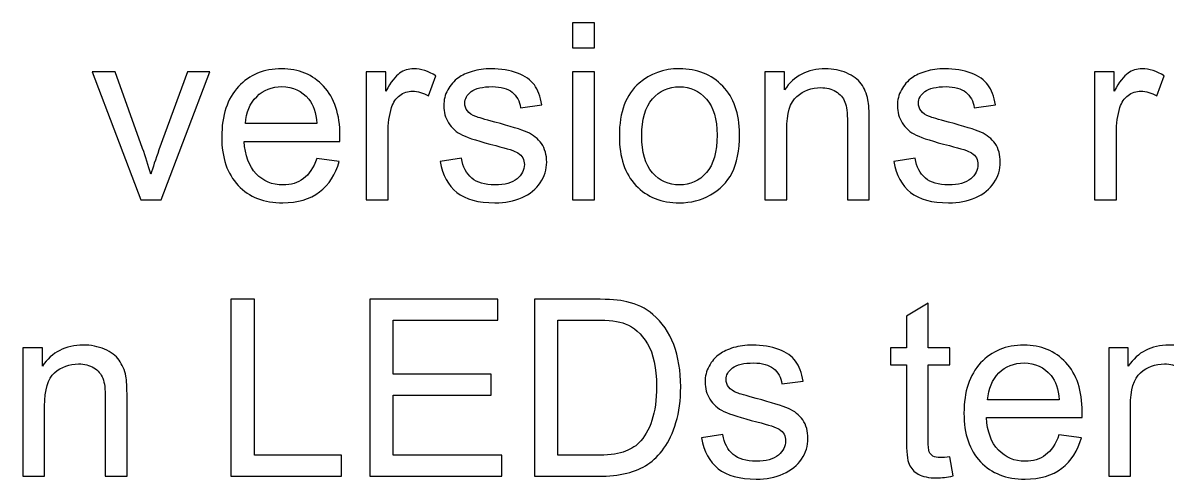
# Model space of a CAD drawing. Header units: centimetres. Extents: x -24.8 to 34.2, y -10 to 25.5.
# Drawn here: x -2.676 to 1.242, y 13.494 to 15.056 of the extents above; entities that cross this region are included whole.
import ezdxf

# ---------------------------------------------------------------- set-up
doc = ezdxf.new("R2010")
doc.units = ezdxf.units.CM
doc.header["$MEASUREMENT"] = 0
doc.layers.add('Layer 1', color=7, linetype='Continuous')

msp = doc.modelspace()

# ---------------------------------------------------------------- linework, layer by layer
at = {"layer": 'Layer 1', "color": 250}
for points, knots in [([(-0.79398, 14.9702), (-0.79398, 14.9702), (-0.79398, 15.05586), (-0.79398, 15.05586), (-0.79398, 15.05586), (-0.79398, 15.05586), (-0.71947, 15.05586), (-0.71947, 15.05586), (-0.71947, 15.05586), (-0.71947, 15.05586), (-0.71947, 14.9702), (-0.71947, 14.9702), (-0.71947, 14.9702), (-0.71947, 14.9702), (-0.79398, 14.9702), (-0.79398, 14.9702)], [0, 0, 0, 0, 0.25, 0.25, 0.25, 0.25, 0.5, 0.5, 0.5, 0.5, 0.75, 0.75, 0.75, 0.75, 1, 1, 1, 1]), ([(-2.27182, 14.44979), (-2.27182, 14.44979), (-2.4389, 14.88878), (-2.4389, 14.88878), (-2.4389, 14.88878), (-2.4389, 14.88878), (-2.3603, 14.88878), (-2.3603, 14.88878), (-2.3603, 14.88878), (-2.3603, 14.88878), (-2.26604, 14.6259), (-2.26604, 14.6259), (-2.26604, 14.6259), (-2.25588, 14.59753), (-2.24656, 14.56804), (-2.23795, 14.53742), (-2.23795, 14.53742), (-2.23132, 14.56056), (-2.22215, 14.58836), (-2.2103, 14.62096), (-2.2103, 14.62096), (-2.2103, 14.62096), (-2.11265, 14.88878), (-2.11265, 14.88878), (-2.11265, 14.88878), (-2.11265, 14.88878), (-2.03617, 14.88878), (-2.03617, 14.88878), (-2.03617, 14.88878), (-2.03617, 14.88878), (-2.2024, 14.44979), (-2.2024, 14.44979), (-2.2024, 14.44979), (-2.2024, 14.44979), (-2.27182, 14.44979), (-2.27182, 14.44979)], [0, 0, 0, 0, 0.1111111, 0.1111111, 0.1111111, 0.1111111, 0.2222222, 0.2222222, 0.2222222, 0.2222222, 0.3333333, 0.3333333, 0.3333333, 0.3333333, 0.4444444, 0.4444444, 0.4444444, 0.4444444, 0.5555556, 0.5555556, 0.5555556, 0.5555556, 0.6666667, 0.6666667, 0.6666667, 0.6666667, 0.7777778, 0.7777778, 0.7777778, 0.7777778, 0.8888889, 0.8888889, 0.8888889, 0.8888889, 1, 1, 1, 1]), ([(-1.66999, 14.59118), (-1.66999, 14.59118), (-1.59308, 14.58173), (-1.59308, 14.58173), (-1.59308, 14.58173), (-1.60522, 14.53671), (-1.62765, 14.50186), (-1.66039, 14.47702), (-1.66039, 14.47702), (-1.69327, 14.45233), (-1.73518, 14.43991), (-1.78612, 14.43991), (-1.78612, 14.43991), (-1.85033, 14.43991), (-1.90127, 14.45967), (-1.9388, 14.49918), (-1.9388, 14.49918), (-1.97648, 14.53869), (-1.99525, 14.59415), (-1.99525, 14.66555), (-1.99525, 14.66555), (-1.99525, 14.73949), (-1.9762, 14.79678), (-1.93824, 14.83756), (-1.93824, 14.83756), (-1.90014, 14.87834), (-1.85089, 14.8988), (-1.79021, 14.8988), (-1.79021, 14.8988), (-1.73151, 14.8988), (-1.68353, 14.87876), (-1.64642, 14.83883), (-1.64642, 14.83883), (-1.60917, 14.7989), (-1.59054, 14.74259), (-1.59054, 14.6702), (-1.59054, 14.6702), (-1.59054, 14.66569), (-1.59068, 14.65906), (-1.59097, 14.65031), (-1.59097, 14.65031), (-1.59097, 14.65031), (-1.91834, 14.65031), (-1.91834, 14.65031), (-1.91834, 14.65031), (-1.91566, 14.60205), (-1.90197, 14.56508), (-1.87742, 14.53954), (-1.87742, 14.53954), (-1.85287, 14.51385), (-1.82239, 14.50101), (-1.7857, 14.50101), (-1.7857, 14.50101), (-1.75846, 14.50101), (-1.73518, 14.50821), (-1.71585, 14.5226), (-1.71585, 14.5226), (-1.69652, 14.53685), (-1.68128, 14.55971), (-1.66999, 14.59118)], [0, 0, 0, 0, 0.0666667, 0.0666667, 0.0666667, 0.0666667, 0.1333333, 0.1333333, 0.1333333, 0.1333333, 0.2, 0.2, 0.2, 0.2, 0.2666667, 0.2666667, 0.2666667, 0.2666667, 0.3333333, 0.3333333, 0.3333333, 0.3333333, 0.4, 0.4, 0.4, 0.4, 0.4666667, 0.4666667, 0.4666667, 0.4666667, 0.5333333, 0.5333333, 0.5333333, 0.5333333, 0.6, 0.6, 0.6, 0.6, 0.6666667, 0.6666667, 0.6666667, 0.6666667, 0.7333333, 0.7333333, 0.7333333, 0.7333333, 0.8, 0.8, 0.8, 0.8, 0.8666667, 0.8666667, 0.8666667, 0.8666667, 0.9333333, 0.9333333, 0.9333333, 0.9333333, 1, 1, 1, 1]), ([(-1.50038, 14.44979), (-1.50038, 14.44979), (-1.50038, 14.88878), (-1.50038, 14.88878), (-1.50038, 14.88878), (-1.50038, 14.88878), (-1.43349, 14.88878), (-1.43349, 14.88878), (-1.43349, 14.88878), (-1.43349, 14.88878), (-1.43349, 14.82232), (-1.43349, 14.82232), (-1.43349, 14.82232), (-1.41642, 14.85336), (-1.40061, 14.87397), (-1.38608, 14.88384), (-1.38608, 14.88384), (-1.37168, 14.89372), (-1.35574, 14.8988), (-1.33838, 14.8988), (-1.33838, 14.8988), (-1.31327, 14.8988), (-1.28787, 14.89076), (-1.2619, 14.87481), (-1.2619, 14.87481), (-1.2619, 14.87481), (-1.28758, 14.80567), (-1.28758, 14.80567), (-1.28758, 14.80567), (-1.30565, 14.81653), (-1.32385, 14.8219), (-1.34205, 14.8219), (-1.34205, 14.8219), (-1.35842, 14.8219), (-1.37295, 14.81696), (-1.38594, 14.80722), (-1.38594, 14.80722), (-1.39892, 14.79734), (-1.40809, 14.7838), (-1.41359, 14.76644), (-1.41359, 14.76644), (-1.42192, 14.74005), (-1.42601, 14.71113), (-1.42601, 14.67966), (-1.42601, 14.67966), (-1.42601, 14.67966), (-1.42601, 14.44979), (-1.42601, 14.44979), (-1.42601, 14.44979), (-1.42601, 14.44979), (-1.50038, 14.44979), (-1.50038, 14.44979)], [0, 0, 0, 0, 0.0769231, 0.0769231, 0.0769231, 0.0769231, 0.1538462, 0.1538462, 0.1538462, 0.1538462, 0.2307692, 0.2307692, 0.2307692, 0.2307692, 0.3076923, 0.3076923, 0.3076923, 0.3076923, 0.3846154, 0.3846154, 0.3846154, 0.3846154, 0.4615385, 0.4615385, 0.4615385, 0.4615385, 0.5384615, 0.5384615, 0.5384615, 0.5384615, 0.6153846, 0.6153846, 0.6153846, 0.6153846, 0.6923077, 0.6923077, 0.6923077, 0.6923077, 0.7692308, 0.7692308, 0.7692308, 0.7692308, 0.8461538, 0.8461538, 0.8461538, 0.8461538, 0.9230769, 0.9230769, 0.9230769, 0.9230769, 1, 1, 1, 1]), ([(-1.24736, 14.58088), (-1.24736, 14.58088), (-1.17385, 14.59245), (-1.17385, 14.59245), (-1.17385, 14.59245), (-1.16975, 14.56296), (-1.15818, 14.54038), (-1.13927, 14.52458), (-1.13927, 14.52458), (-1.12051, 14.50892), (-1.09412, 14.50101), (-1.06011, 14.50101), (-1.06011, 14.50101), (-1.02596, 14.50101), (-1.00056, 14.50807), (-0.98405, 14.5219), (-0.98405, 14.5219), (-0.96754, 14.53587), (-0.95922, 14.55224), (-0.95922, 14.57086), (-0.95922, 14.57086), (-0.95922, 14.5878), (-0.96656, 14.60092), (-0.98123, 14.61066), (-0.98123, 14.61066), (-0.99139, 14.61729), (-1.01679, 14.62561), (-1.05729, 14.63577), (-1.05729, 14.63577), (-1.11176, 14.6496), (-1.14972, 14.66146), (-1.17074, 14.67161), (-1.17074, 14.67161), (-1.19177, 14.68163), (-1.20785, 14.6956), (-1.21872, 14.71338), (-1.21872, 14.71338), (-1.22958, 14.73116), (-1.23509, 14.75078), (-1.23509, 14.77223), (-1.23509, 14.77223), (-1.23509, 14.79184), (-1.23057, 14.8099), (-1.22154, 14.82655), (-1.22154, 14.82655), (-1.21265, 14.84335), (-1.20038, 14.85717), (-1.18499, 14.86818), (-1.18499, 14.86818), (-1.17342, 14.87665), (-1.15762, 14.88399), (-1.13772, 14.88991), (-1.13772, 14.88991), (-1.11768, 14.89584), (-1.09624, 14.8988), (-1.07338, 14.8988), (-1.07338, 14.8988), (-1.03895, 14.8988), (-1.00875, 14.89372), (-0.98264, 14.88384), (-0.98264, 14.88384), (-0.95654, 14.87397), (-0.93735, 14.86056), (-0.92493, 14.84363), (-0.92493, 14.84363), (-0.91251, 14.82655), (-0.90404, 14.80398), (-0.89939, 14.77561), (-0.89939, 14.77561), (-0.89939, 14.77561), (-0.97206, 14.76559), (-0.97206, 14.76559), (-0.97206, 14.76559), (-0.97545, 14.78817), (-0.98504, 14.80581), (-1.00085, 14.81851), (-1.00085, 14.81851), (-1.01665, 14.83121), (-1.03909, 14.83756), (-1.06801, 14.83756), (-1.06801, 14.83756), (-1.10216, 14.83756), (-1.12657, 14.83192), (-1.14111, 14.82063), (-1.14111, 14.82063), (-1.15578, 14.80934), (-1.16312, 14.79607), (-1.16312, 14.78098), (-1.16312, 14.78098), (-1.16312, 14.77124), (-1.16002, 14.76263), (-1.15395, 14.75487), (-1.15395, 14.75487), (-1.14788, 14.74683), (-1.13843, 14.74034), (-1.12545, 14.73497), (-1.12545, 14.73497), (-1.11797, 14.73229), (-1.09609, 14.72594), (-1.05969, 14.71606), (-1.05969, 14.71606), (-1.00705, 14.70195), (-0.97037, 14.69052), (-0.94962, 14.68149), (-0.94962, 14.68149), (-0.92874, 14.6726), (-0.91237, 14.65948), (-0.90052, 14.64241), (-0.90052, 14.64241), (-0.88866, 14.62533), (-0.88274, 14.60416), (-0.88274, 14.57876), (-0.88274, 14.57876), (-0.88274, 14.55393), (-0.89007, 14.53065), (-0.90447, 14.50863), (-0.90447, 14.50863), (-0.919, 14.48676), (-0.93989, 14.46983), (-0.96712, 14.45783), (-0.96712, 14.45783), (-0.99435, 14.44584), (-1.02526, 14.43991), (-1.05969, 14.43991), (-1.05969, 14.43991), (-1.11684, 14.43991), (-1.1603, 14.45177), (-1.19022, 14.47547), (-1.19022, 14.47547), (-1.22013, 14.49918), (-1.23918, 14.53431), (-1.24736, 14.58088)], [0, 0, 0, 0, 0.030303, 0.030303, 0.030303, 0.030303, 0.0606061, 0.0606061, 0.0606061, 0.0606061, 0.0909091, 0.0909091, 0.0909091, 0.0909091, 0.1212121, 0.1212121, 0.1212121, 0.1212121, 0.1515152, 0.1515152, 0.1515152, 0.1515152, 0.1818182, 0.1818182, 0.1818182, 0.1818182, 0.2121212, 0.2121212, 0.2121212, 0.2121212, 0.2424242, 0.2424242, 0.2424242, 0.2424242, 0.2727273, 0.2727273, 0.2727273, 0.2727273, 0.3030303, 0.3030303, 0.3030303, 0.3030303, 0.3333333, 0.3333333, 0.3333333, 0.3333333, 0.3636364, 0.3636364, 0.3636364, 0.3636364, 0.3939394, 0.3939394, 0.3939394, 0.3939394, 0.4242424, 0.4242424, 0.4242424, 0.4242424, 0.4545455, 0.4545455, 0.4545455, 0.4545455, 0.4848485, 0.4848485, 0.4848485, 0.4848485, 0.5151515, 0.5151515, 0.5151515, 0.5151515, 0.5454545, 0.5454545, 0.5454545, 0.5454545, 0.5757576, 0.5757576, 0.5757576, 0.5757576, 0.6060606, 0.6060606, 0.6060606, 0.6060606, 0.6363636, 0.6363636, 0.6363636, 0.6363636, 0.6666667, 0.6666667, 0.6666667, 0.6666667, 0.6969697, 0.6969697, 0.6969697, 0.6969697, 0.7272727, 0.7272727, 0.7272727, 0.7272727, 0.7575758, 0.7575758, 0.7575758, 0.7575758, 0.7878788, 0.7878788, 0.7878788, 0.7878788, 0.8181818, 0.8181818, 0.8181818, 0.8181818, 0.8484848, 0.8484848, 0.8484848, 0.8484848, 0.8787879, 0.8787879, 0.8787879, 0.8787879, 0.9090909, 0.9090909, 0.9090909, 0.9090909, 0.9393939, 0.9393939, 0.9393939, 0.9393939, 0.969697, 0.969697, 0.969697, 0.969697, 1, 1, 1, 1]), ([(-0.79398, 14.44979), (-0.79398, 14.44979), (-0.79398, 14.88878), (-0.79398, 14.88878), (-0.79398, 14.88878), (-0.79398, 14.88878), (-0.71947, 14.88878), (-0.71947, 14.88878), (-0.71947, 14.88878), (-0.71947, 14.88878), (-0.71947, 14.44979), (-0.71947, 14.44979), (-0.71947, 14.44979), (-0.71947, 14.44979), (-0.79398, 14.44979), (-0.79398, 14.44979)], [0, 0, 0, 0, 0.25, 0.25, 0.25, 0.25, 0.5, 0.5, 0.5, 0.5, 0.75, 0.75, 0.75, 0.75, 1, 1, 1, 1]), ([(-0.63396, 14.66936), (-0.63396, 14.75064), (-0.61138, 14.81089), (-0.56609, 14.84998), (-0.56609, 14.84998), (-0.52841, 14.88243), (-0.48241, 14.8988), (-0.42808, 14.8988), (-0.42808, 14.8988), (-0.36768, 14.8988), (-0.3183, 14.87905), (-0.28006, 14.83939), (-0.28006, 14.83939), (-0.24167, 14.79988), (-0.22262, 14.74527), (-0.22262, 14.67557), (-0.22262, 14.67557), (-0.22262, 14.61898), (-0.23109, 14.57453), (-0.24802, 14.54222), (-0.24802, 14.54222), (-0.26496, 14.50976), (-0.28965, 14.48464), (-0.32196, 14.46672), (-0.32196, 14.46672), (-0.35442, 14.4488), (-0.3897, 14.43991), (-0.42808, 14.43991), (-0.42808, 14.43991), (-0.48946, 14.43991), (-0.53913, 14.45953), (-0.57709, 14.49904), (-0.57709, 14.49904), (-0.61505, 14.53841), (-0.63396, 14.59513), (-0.63396, 14.66936)], [0, 0, 0, 0, 0.1111111, 0.1111111, 0.1111111, 0.1111111, 0.2222222, 0.2222222, 0.2222222, 0.2222222, 0.3333333, 0.3333333, 0.3333333, 0.3333333, 0.4444444, 0.4444444, 0.4444444, 0.4444444, 0.5555556, 0.5555556, 0.5555556, 0.5555556, 0.6666667, 0.6666667, 0.6666667, 0.6666667, 0.7777778, 0.7777778, 0.7777778, 0.7777778, 0.8888889, 0.8888889, 0.8888889, 0.8888889, 1, 1, 1, 1]), ([(-0.13528, 14.44979), (-0.13528, 14.44979), (-0.13528, 14.88878), (-0.13528, 14.88878), (-0.13528, 14.88878), (-0.13528, 14.88878), (-0.06839, 14.88878), (-0.06839, 14.88878), (-0.06839, 14.88878), (-0.06839, 14.88878), (-0.06839, 14.82641), (-0.06839, 14.82641), (-0.06839, 14.82641), (-0.03608, 14.87467), (0.01049, 14.8988), (0.0713, 14.8988), (0.0713, 14.8988), (0.09783, 14.8988), (0.1221, 14.894), (0.14426, 14.88455), (0.14426, 14.88455), (0.16655, 14.87495), (0.18306, 14.86254), (0.19407, 14.84701), (0.19407, 14.84701), (0.20522, 14.83163), (0.21284, 14.81329), (0.21735, 14.79212), (0.21735, 14.79212), (0.22003, 14.77829), (0.22145, 14.75416), (0.22145, 14.71973), (0.22145, 14.71973), (0.22145, 14.71973), (0.22145, 14.44979), (0.22145, 14.44979), (0.22145, 14.44979), (0.22145, 14.44979), (0.14694, 14.44979), (0.14694, 14.44979), (0.14694, 14.44979), (0.14694, 14.44979), (0.14694, 14.71691), (0.14694, 14.71691), (0.14694, 14.71691), (0.14694, 14.74711), (0.14412, 14.76983), (0.13833, 14.78493), (0.13833, 14.78493), (0.13255, 14.79988), (0.12225, 14.81188), (0.10757, 14.82077), (0.10757, 14.82077), (0.09275, 14.8298), (0.07554, 14.83431), (0.05564, 14.83431), (0.05564, 14.83431), (0.02389, 14.83431), (-0.00334, 14.82415), (-0.02648, 14.80412), (-0.02648, 14.80412), (-0.04949, 14.78394), (-0.06092, 14.74584), (-0.06092, 14.68954), (-0.06092, 14.68954), (-0.06092, 14.68954), (-0.06092, 14.44979), (-0.06092, 14.44979), (-0.06092, 14.44979), (-0.06092, 14.44979), (-0.13528, 14.44979), (-0.13528, 14.44979)], [0, 0, 0, 0, 0.0555556, 0.0555556, 0.0555556, 0.0555556, 0.1111111, 0.1111111, 0.1111111, 0.1111111, 0.1666667, 0.1666667, 0.1666667, 0.1666667, 0.2222222, 0.2222222, 0.2222222, 0.2222222, 0.2777778, 0.2777778, 0.2777778, 0.2777778, 0.3333333, 0.3333333, 0.3333333, 0.3333333, 0.3888889, 0.3888889, 0.3888889, 0.3888889, 0.4444444, 0.4444444, 0.4444444, 0.4444444, 0.5, 0.5, 0.5, 0.5, 0.5555556, 0.5555556, 0.5555556, 0.5555556, 0.6111111, 0.6111111, 0.6111111, 0.6111111, 0.6666667, 0.6666667, 0.6666667, 0.6666667, 0.7222222, 0.7222222, 0.7222222, 0.7222222, 0.7777778, 0.7777778, 0.7777778, 0.7777778, 0.8333333, 0.8333333, 0.8333333, 0.8333333, 0.8888889, 0.8888889, 0.8888889, 0.8888889, 0.9444444, 0.9444444, 0.9444444, 0.9444444, 1, 1, 1, 1]), ([(0.30583, 14.58088), (0.30583, 14.58088), (0.37934, 14.59245), (0.37934, 14.59245), (0.37934, 14.59245), (0.38344, 14.56296), (0.39501, 14.54038), (0.41392, 14.52458), (0.41392, 14.52458), (0.43268, 14.50892), (0.45907, 14.50101), (0.49308, 14.50101), (0.49308, 14.50101), (0.52723, 14.50101), (0.55263, 14.50807), (0.56914, 14.5219), (0.56914, 14.5219), (0.58565, 14.53587), (0.59397, 14.55224), (0.59397, 14.57086), (0.59397, 14.57086), (0.59397, 14.5878), (0.58663, 14.60092), (0.57196, 14.61066), (0.57196, 14.61066), (0.5618, 14.61729), (0.5364, 14.62561), (0.4959, 14.63577), (0.4959, 14.63577), (0.44143, 14.6496), (0.40347, 14.66146), (0.38245, 14.67161), (0.38245, 14.67161), (0.36142, 14.68163), (0.34534, 14.6956), (0.33447, 14.71338), (0.33447, 14.71338), (0.32361, 14.73116), (0.3181, 14.75078), (0.3181, 14.77223), (0.3181, 14.77223), (0.3181, 14.79184), (0.32262, 14.8099), (0.33165, 14.82655), (0.33165, 14.82655), (0.34054, 14.84335), (0.35281, 14.85717), (0.3682, 14.86818), (0.3682, 14.86818), (0.37977, 14.87665), (0.39557, 14.88399), (0.41547, 14.88991), (0.41547, 14.88991), (0.43551, 14.89584), (0.45695, 14.8988), (0.47981, 14.8988), (0.47981, 14.8988), (0.51424, 14.8988), (0.54444, 14.89372), (0.57055, 14.88384), (0.57055, 14.88384), (0.59665, 14.87397), (0.61584, 14.86056), (0.62826, 14.84363), (0.62826, 14.84363), (0.64068, 14.82655), (0.64915, 14.80398), (0.6538, 14.77561), (0.6538, 14.77561), (0.6538, 14.77561), (0.58113, 14.76559), (0.58113, 14.76559), (0.58113, 14.76559), (0.57774, 14.78817), (0.56815, 14.80581), (0.55234, 14.81851), (0.55234, 14.81851), (0.53654, 14.83121), (0.5141, 14.83756), (0.48518, 14.83756), (0.48518, 14.83756), (0.45103, 14.83756), (0.42662, 14.83192), (0.41208, 14.82063), (0.41208, 14.82063), (0.39741, 14.80934), (0.39007, 14.79607), (0.39007, 14.78098), (0.39007, 14.78098), (0.39007, 14.77124), (0.39317, 14.76263), (0.39924, 14.75487), (0.39924, 14.75487), (0.40531, 14.74683), (0.41476, 14.74034), (0.42774, 14.73497), (0.42774, 14.73497), (0.43522, 14.73229), (0.4571, 14.72594), (0.4935, 14.71606), (0.4935, 14.71606), (0.54614, 14.70195), (0.58282, 14.69052), (0.60357, 14.68149), (0.60357, 14.68149), (0.62445, 14.6726), (0.64082, 14.65948), (0.65267, 14.64241), (0.65267, 14.64241), (0.66453, 14.62533), (0.67045, 14.60416), (0.67045, 14.57876), (0.67045, 14.57876), (0.67045, 14.55393), (0.66312, 14.53065), (0.64872, 14.50863), (0.64872, 14.50863), (0.63419, 14.48676), (0.6133, 14.46983), (0.58607, 14.45783), (0.58607, 14.45783), (0.55884, 14.44584), (0.52793, 14.43991), (0.4935, 14.43991), (0.4935, 14.43991), (0.43635, 14.43991), (0.39289, 14.45177), (0.36297, 14.47547), (0.36297, 14.47547), (0.33306, 14.49918), (0.31401, 14.53431), (0.30583, 14.58088)], [0, 0, 0, 0, 0.030303, 0.030303, 0.030303, 0.030303, 0.0606061, 0.0606061, 0.0606061, 0.0606061, 0.0909091, 0.0909091, 0.0909091, 0.0909091, 0.1212121, 0.1212121, 0.1212121, 0.1212121, 0.1515152, 0.1515152, 0.1515152, 0.1515152, 0.1818182, 0.1818182, 0.1818182, 0.1818182, 0.2121212, 0.2121212, 0.2121212, 0.2121212, 0.2424242, 0.2424242, 0.2424242, 0.2424242, 0.2727273, 0.2727273, 0.2727273, 0.2727273, 0.3030303, 0.3030303, 0.3030303, 0.3030303, 0.3333333, 0.3333333, 0.3333333, 0.3333333, 0.3636364, 0.3636364, 0.3636364, 0.3636364, 0.3939394, 0.3939394, 0.3939394, 0.3939394, 0.4242424, 0.4242424, 0.4242424, 0.4242424, 0.4545455, 0.4545455, 0.4545455, 0.4545455, 0.4848485, 0.4848485, 0.4848485, 0.4848485, 0.5151515, 0.5151515, 0.5151515, 0.5151515, 0.5454545, 0.5454545, 0.5454545, 0.5454545, 0.5757576, 0.5757576, 0.5757576, 0.5757576, 0.6060606, 0.6060606, 0.6060606, 0.6060606, 0.6363636, 0.6363636, 0.6363636, 0.6363636, 0.6666667, 0.6666667, 0.6666667, 0.6666667, 0.6969697, 0.6969697, 0.6969697, 0.6969697, 0.7272727, 0.7272727, 0.7272727, 0.7272727, 0.7575758, 0.7575758, 0.7575758, 0.7575758, 0.7878788, 0.7878788, 0.7878788, 0.7878788, 0.8181818, 0.8181818, 0.8181818, 0.8181818, 0.8484848, 0.8484848, 0.8484848, 0.8484848, 0.8787879, 0.8787879, 0.8787879, 0.8787879, 0.9090909, 0.9090909, 0.9090909, 0.9090909, 0.9393939, 0.9393939, 0.9393939, 0.9393939, 0.969697, 0.969697, 0.969697, 0.969697, 1, 1, 1, 1]), ([(0.99331, 14.44979), (0.99331, 14.44979), (0.99331, 14.88878), (0.99331, 14.88878), (0.99331, 14.88878), (0.99331, 14.88878), (1.0602, 14.88878), (1.0602, 14.88878), (1.0602, 14.88878), (1.0602, 14.88878), (1.0602, 14.82232), (1.0602, 14.82232), (1.0602, 14.82232), (1.07727, 14.85336), (1.09308, 14.87397), (1.10761, 14.88384), (1.10761, 14.88384), (1.12201, 14.89372), (1.13795, 14.8988), (1.15531, 14.8988), (1.15531, 14.8988), (1.18042, 14.8988), (1.20582, 14.89076), (1.23179, 14.87481), (1.23179, 14.87481), (1.23179, 14.87481), (1.20611, 14.80567), (1.20611, 14.80567), (1.20611, 14.80567), (1.18804, 14.81653), (1.16984, 14.8219), (1.15164, 14.8219), (1.15164, 14.8219), (1.13527, 14.8219), (1.12074, 14.81696), (1.10775, 14.80722), (1.10775, 14.80722), (1.09477, 14.79734), (1.0856, 14.7838), (1.0801, 14.76644), (1.0801, 14.76644), (1.07177, 14.74005), (1.06768, 14.71113), (1.06768, 14.67966), (1.06768, 14.67966), (1.06768, 14.67966), (1.06768, 14.44979), (1.06768, 14.44979), (1.06768, 14.44979), (1.06768, 14.44979), (0.99331, 14.44979), (0.99331, 14.44979)], [0, 0, 0, 0, 0.0769231, 0.0769231, 0.0769231, 0.0769231, 0.1538462, 0.1538462, 0.1538462, 0.1538462, 0.2307692, 0.2307692, 0.2307692, 0.2307692, 0.3076923, 0.3076923, 0.3076923, 0.3076923, 0.3846154, 0.3846154, 0.3846154, 0.3846154, 0.4615385, 0.4615385, 0.4615385, 0.4615385, 0.5384615, 0.5384615, 0.5384615, 0.5384615, 0.6153846, 0.6153846, 0.6153846, 0.6153846, 0.6923077, 0.6923077, 0.6923077, 0.6923077, 0.7692308, 0.7692308, 0.7692308, 0.7692308, 0.8461538, 0.8461538, 0.8461538, 0.8461538, 0.9230769, 0.9230769, 0.9230769, 0.9230769, 1, 1, 1, 1]), ([(-1.91425, 14.71155), (-1.91425, 14.71155), (-1.66914, 14.71155), (-1.66914, 14.71155), (-1.66914, 14.71155), (-1.67239, 14.74838), (-1.68184, 14.77618), (-1.69722, 14.79452), (-1.69722, 14.79452), (-1.72093, 14.82317), (-1.75169, 14.83756), (-1.78937, 14.83756), (-1.78937, 14.83756), (-1.82351, 14.83756), (-1.8523, 14.82613), (-1.87558, 14.80327), (-1.87558, 14.80327), (-1.89887, 14.78041), (-1.91171, 14.74979), (-1.91425, 14.71155)], [0, 0, 0, 0, 0.2, 0.2, 0.2, 0.2, 0.4, 0.4, 0.4, 0.4, 0.6, 0.6, 0.6, 0.6, 0.8, 0.8, 0.8, 0.8, 1, 1, 1, 1]), ([(-0.55748, 14.66936), (-0.55748, 14.61305), (-0.5452, 14.571), (-0.52065, 14.54306), (-0.52065, 14.54306), (-0.49609, 14.51498), (-0.46519, 14.50101), (-0.42808, 14.50101), (-0.42808, 14.50101), (-0.39111, 14.50101), (-0.36035, 14.51512), (-0.33579, 14.5432), (-0.33579, 14.5432), (-0.31138, 14.57129), (-0.29911, 14.61418), (-0.29911, 14.67176), (-0.29911, 14.67176), (-0.29911, 14.72608), (-0.31138, 14.76729), (-0.33608, 14.79523), (-0.33608, 14.79523), (-0.36077, 14.82317), (-0.39139, 14.83714), (-0.42808, 14.83714), (-0.42808, 14.83714), (-0.46519, 14.83714), (-0.49609, 14.82317), (-0.52065, 14.79537), (-0.52065, 14.79537), (-0.5452, 14.76757), (-0.55748, 14.72552), (-0.55748, 14.66936)], [0, 0, 0, 0, 0.125, 0.125, 0.125, 0.125, 0.25, 0.25, 0.25, 0.25, 0.375, 0.375, 0.375, 0.375, 0.5, 0.5, 0.5, 0.5, 0.625, 0.625, 0.625, 0.625, 0.75, 0.75, 0.75, 0.75, 0.875, 0.875, 0.875, 0.875, 1, 1, 1, 1]), ([(-1.96392, 13.50393), (-1.96392, 13.50393), (-1.96392, 14.11), (-1.96392, 14.11), (-1.96392, 14.11), (-1.96392, 14.11), (-1.88363, 14.11), (-1.88363, 14.11), (-1.88363, 14.11), (-1.88363, 14.11), (-1.88363, 13.57547), (-1.88363, 13.57547), (-1.88363, 13.57547), (-1.88363, 13.57547), (-1.58518, 13.57547), (-1.58518, 13.57547), (-1.58518, 13.57547), (-1.58518, 13.57547), (-1.58518, 13.50393), (-1.58518, 13.50393), (-1.58518, 13.50393), (-1.58518, 13.50393), (-1.96392, 13.50393), (-1.96392, 13.50393)], [0, 0, 0, 0, 0.1666667, 0.1666667, 0.1666667, 0.1666667, 0.3333333, 0.3333333, 0.3333333, 0.3333333, 0.5, 0.5, 0.5, 0.5, 0.6666667, 0.6666667, 0.6666667, 0.6666667, 0.8333333, 0.8333333, 0.8333333, 0.8333333, 1, 1, 1, 1]), ([(-1.48796, 13.50393), (-1.48796, 13.50393), (-1.48796, 14.11), (-1.48796, 14.11), (-1.48796, 14.11), (-1.48796, 14.11), (-1.04982, 14.11), (-1.04982, 14.11), (-1.04982, 14.11), (-1.04982, 14.11), (-1.04982, 14.03845), (-1.04982, 14.03845), (-1.04982, 14.03845), (-1.04982, 14.03845), (-1.40781, 14.03845), (-1.40781, 14.03845), (-1.40781, 14.03845), (-1.40781, 14.03845), (-1.40781, 13.8529), (-1.40781, 13.8529), (-1.40781, 13.8529), (-1.40781, 13.8529), (-1.07253, 13.8529), (-1.07253, 13.8529), (-1.07253, 13.8529), (-1.07253, 13.8529), (-1.07253, 13.78178), (-1.07253, 13.78178), (-1.07253, 13.78178), (-1.07253, 13.78178), (-1.40781, 13.78178), (-1.40781, 13.78178), (-1.40781, 13.78178), (-1.40781, 13.78178), (-1.40781, 13.57547), (-1.40781, 13.57547), (-1.40781, 13.57547), (-1.40781, 13.57547), (-1.03571, 13.57547), (-1.03571, 13.57547), (-1.03571, 13.57547), (-1.03571, 13.57547), (-1.03571, 13.50393), (-1.03571, 13.50393), (-1.03571, 13.50393), (-1.03571, 13.50393), (-1.48796, 13.50393), (-1.48796, 13.50393)], [0, 0, 0, 0, 0.0833333, 0.0833333, 0.0833333, 0.0833333, 0.1666667, 0.1666667, 0.1666667, 0.1666667, 0.25, 0.25, 0.25, 0.25, 0.3333333, 0.3333333, 0.3333333, 0.3333333, 0.4166667, 0.4166667, 0.4166667, 0.4166667, 0.5, 0.5, 0.5, 0.5, 0.5833333, 0.5833333, 0.5833333, 0.5833333, 0.6666667, 0.6666667, 0.6666667, 0.6666667, 0.75, 0.75, 0.75, 0.75, 0.8333333, 0.8333333, 0.8333333, 0.8333333, 0.9166667, 0.9166667, 0.9166667, 0.9166667, 1, 1, 1, 1]), ([(-0.92494, 13.50393), (-0.92494, 13.50393), (-0.92494, 14.11), (-0.92494, 14.11), (-0.92494, 14.11), (-0.92494, 14.11), (-0.71623, 14.11), (-0.71623, 14.11), (-0.71623, 14.11), (-0.6691, 14.11), (-0.63312, 14.10703), (-0.60829, 14.10125), (-0.60829, 14.10125), (-0.57357, 14.09335), (-0.54394, 14.07881), (-0.51939, 14.05793), (-0.51939, 14.05793), (-0.4875, 14.03083), (-0.46351, 13.9964), (-0.4477, 13.95435), (-0.4477, 13.95435), (-0.43176, 13.9123), (-0.42385, 13.86432), (-0.42385, 13.81028), (-0.42385, 13.81028), (-0.42385, 13.76428), (-0.42922, 13.7235), (-0.44008, 13.68794), (-0.44008, 13.68794), (-0.45081, 13.65238), (-0.46449, 13.62289), (-0.48143, 13.5996), (-0.48143, 13.5996), (-0.49822, 13.57632), (-0.51656, 13.55798), (-0.5366, 13.54471), (-0.5366, 13.54471), (-0.5565, 13.53131), (-0.58063, 13.52115), (-0.60885, 13.51423), (-0.60885, 13.51423), (-0.63721, 13.50732), (-0.66967, 13.50393), (-0.70622, 13.50393), (-0.70622, 13.50393), (-0.70622, 13.50393), (-0.92494, 13.50393), (-0.92494, 13.50393)], [0, 0, 0, 0, 0.0833333, 0.0833333, 0.0833333, 0.0833333, 0.1666667, 0.1666667, 0.1666667, 0.1666667, 0.25, 0.25, 0.25, 0.25, 0.3333333, 0.3333333, 0.3333333, 0.3333333, 0.4166667, 0.4166667, 0.4166667, 0.4166667, 0.5, 0.5, 0.5, 0.5, 0.5833333, 0.5833333, 0.5833333, 0.5833333, 0.6666667, 0.6666667, 0.6666667, 0.6666667, 0.75, 0.75, 0.75, 0.75, 0.8333333, 0.8333333, 0.8333333, 0.8333333, 0.9166667, 0.9166667, 0.9166667, 0.9166667, 1, 1, 1, 1]), ([(0.49802, 13.57053), (0.49802, 13.57053), (0.50874, 13.50478), (0.50874, 13.50478), (0.50874, 13.50478), (0.48786, 13.5004), (0.46909, 13.49814), (0.45258, 13.49814), (0.45258, 13.49814), (0.42549, 13.49814), (0.4046, 13.50238), (0.38964, 13.51099), (0.38964, 13.51099), (0.37483, 13.51945), (0.36439, 13.53074), (0.35832, 13.54471), (0.35832, 13.54471), (0.35225, 13.55854), (0.34915, 13.58789), (0.34915, 13.63248), (0.34915, 13.63248), (0.34915, 13.63248), (0.34915, 13.88507), (0.34915, 13.88507), (0.34915, 13.88507), (0.34915, 13.88507), (0.29454, 13.88507), (0.29454, 13.88507), (0.29454, 13.88507), (0.29454, 13.88507), (0.29454, 13.94292), (0.29454, 13.94292), (0.29454, 13.94292), (0.29454, 13.94292), (0.34915, 13.94292), (0.34915, 13.94292), (0.34915, 13.94292), (0.34915, 13.94292), (0.34915, 14.05172), (0.34915, 14.05172), (0.34915, 14.05172), (0.34915, 14.05172), (0.42323, 14.09631), (0.42323, 14.09631), (0.42323, 14.09631), (0.42323, 14.09631), (0.42323, 13.94292), (0.42323, 13.94292), (0.42323, 13.94292), (0.42323, 13.94292), (0.49802, 13.94292), (0.49802, 13.94292), (0.49802, 13.94292), (0.49802, 13.94292), (0.49802, 13.88507), (0.49802, 13.88507), (0.49802, 13.88507), (0.49802, 13.88507), (0.42323, 13.88507), (0.42323, 13.88507), (0.42323, 13.88507), (0.42323, 13.88507), (0.42323, 13.62839), (0.42323, 13.62839), (0.42323, 13.62839), (0.42323, 13.60708), (0.4245, 13.59353), (0.42704, 13.58747), (0.42704, 13.58747), (0.42972, 13.5814), (0.43395, 13.5766), (0.43988, 13.57293), (0.43988, 13.57293), (0.44581, 13.56941), (0.45427, 13.56757), (0.46528, 13.56757), (0.46528, 13.56757), (0.47361, 13.56757), (0.48447, 13.56856), (0.49802, 13.57053)], [0, 0, 0, 0, 0.05, 0.05, 0.05, 0.05, 0.1, 0.1, 0.1, 0.1, 0.15, 0.15, 0.15, 0.15, 0.2, 0.2, 0.2, 0.2, 0.25, 0.25, 0.25, 0.25, 0.3, 0.3, 0.3, 0.3, 0.35, 0.35, 0.35, 0.35, 0.4, 0.4, 0.4, 0.4, 0.45, 0.45, 0.45, 0.45, 0.5, 0.5, 0.5, 0.5, 0.55, 0.55, 0.55, 0.55, 0.6, 0.6, 0.6, 0.6, 0.65, 0.65, 0.65, 0.65, 0.7, 0.7, 0.7, 0.7, 0.75, 0.75, 0.75, 0.75, 0.8, 0.8, 0.8, 0.8, 0.85, 0.85, 0.85, 0.85, 0.9, 0.9, 0.9, 0.9, 0.95, 0.95, 0.95, 0.95, 1, 1, 1, 1]), ([(-0.84479, 13.57547), (-0.84479, 13.57547), (-0.71539, 13.57547), (-0.71539, 13.57547), (-0.71539, 13.57547), (-0.67545, 13.57547), (-0.64399, 13.57914), (-0.62127, 13.58662), (-0.62127, 13.58662), (-0.59855, 13.5941), (-0.58049, 13.60454), (-0.56694, 13.61809), (-0.56694, 13.61809), (-0.54789, 13.637), (-0.53307, 13.66268), (-0.52249, 13.69471), (-0.52249, 13.69471), (-0.51191, 13.72688), (-0.50654, 13.76569), (-0.50654, 13.81155), (-0.50654, 13.81155), (-0.50654, 13.87491), (-0.51699, 13.92359), (-0.53773, 13.9576), (-0.53773, 13.9576), (-0.55861, 13.99175), (-0.58387, 14.01447), (-0.61365, 14.02604), (-0.61365, 14.02604), (-0.6351, 14.03436), (-0.66981, 14.03845), (-0.71736, 14.03845), (-0.71736, 14.03845), (-0.71736, 14.03845), (-0.84479, 14.03845), (-0.84479, 14.03845), (-0.84479, 14.03845), (-0.84479, 14.03845), (-0.84479, 13.57547), (-0.84479, 13.57547)], [0, 0, 0, 0, 0.1, 0.1, 0.1, 0.1, 0.2, 0.2, 0.2, 0.2, 0.3, 0.3, 0.3, 0.3, 0.4, 0.4, 0.4, 0.4, 0.5, 0.5, 0.5, 0.5, 0.6, 0.6, 0.6, 0.6, 0.7, 0.7, 0.7, 0.7, 0.8, 0.8, 0.8, 0.8, 0.9, 0.9, 0.9, 0.9, 1, 1, 1, 1]), ([(-2.6761, 13.50393), (-2.6761, 13.50393), (-2.6761, 13.94292), (-2.6761, 13.94292), (-2.6761, 13.94292), (-2.6761, 13.94292), (-2.60921, 13.94292), (-2.60921, 13.94292), (-2.60921, 13.94292), (-2.60921, 13.94292), (-2.60921, 13.88055), (-2.60921, 13.88055), (-2.60921, 13.88055), (-2.5769, 13.92881), (-2.53033, 13.95294), (-2.46952, 13.95294), (-2.46952, 13.95294), (-2.44299, 13.95294), (-2.41872, 13.94814), (-2.39656, 13.93869), (-2.39656, 13.93869), (-2.37427, 13.92909), (-2.35776, 13.91668), (-2.34675, 13.90115), (-2.34675, 13.90115), (-2.3356, 13.88577), (-2.32798, 13.86743), (-2.32347, 13.84626), (-2.32347, 13.84626), (-2.32079, 13.83243), (-2.31937, 13.8083), (-2.31937, 13.77387), (-2.31937, 13.77387), (-2.31937, 13.77387), (-2.31937, 13.50393), (-2.31937, 13.50393), (-2.31937, 13.50393), (-2.31937, 13.50393), (-2.39388, 13.50393), (-2.39388, 13.50393), (-2.39388, 13.50393), (-2.39388, 13.50393), (-2.39388, 13.77105), (-2.39388, 13.77105), (-2.39388, 13.77105), (-2.39388, 13.80125), (-2.3967, 13.82397), (-2.40249, 13.83907), (-2.40249, 13.83907), (-2.40827, 13.85402), (-2.41857, 13.86602), (-2.43325, 13.87491), (-2.43325, 13.87491), (-2.44807, 13.88394), (-2.46528, 13.88845), (-2.48518, 13.88845), (-2.48518, 13.88845), (-2.51693, 13.88845), (-2.54416, 13.87829), (-2.5673, 13.85826), (-2.5673, 13.85826), (-2.59031, 13.83808), (-2.60174, 13.79998), (-2.60174, 13.74368), (-2.60174, 13.74368), (-2.60174, 13.74368), (-2.60174, 13.50393), (-2.60174, 13.50393), (-2.60174, 13.50393), (-2.60174, 13.50393), (-2.6761, 13.50393), (-2.6761, 13.50393)], [0, 0, 0, 0, 0.0555556, 0.0555556, 0.0555556, 0.0555556, 0.1111111, 0.1111111, 0.1111111, 0.1111111, 0.1666667, 0.1666667, 0.1666667, 0.1666667, 0.2222222, 0.2222222, 0.2222222, 0.2222222, 0.2777778, 0.2777778, 0.2777778, 0.2777778, 0.3333333, 0.3333333, 0.3333333, 0.3333333, 0.3888889, 0.3888889, 0.3888889, 0.3888889, 0.4444444, 0.4444444, 0.4444444, 0.4444444, 0.5, 0.5, 0.5, 0.5, 0.5555556, 0.5555556, 0.5555556, 0.5555556, 0.6111111, 0.6111111, 0.6111111, 0.6111111, 0.6666667, 0.6666667, 0.6666667, 0.6666667, 0.7222222, 0.7222222, 0.7222222, 0.7222222, 0.7777778, 0.7777778, 0.7777778, 0.7777778, 0.8333333, 0.8333333, 0.8333333, 0.8333333, 0.8888889, 0.8888889, 0.8888889, 0.8888889, 0.9444444, 0.9444444, 0.9444444, 0.9444444, 1, 1, 1, 1]), ([(-0.35273, 13.63502), (-0.35273, 13.63502), (-0.27922, 13.64659), (-0.27922, 13.64659), (-0.27922, 13.64659), (-0.27512, 13.6171), (-0.26355, 13.59452), (-0.24464, 13.57872), (-0.24464, 13.57872), (-0.22588, 13.56306), (-0.19949, 13.55515), (-0.16548, 13.55515), (-0.16548, 13.55515), (-0.13133, 13.55515), (-0.10593, 13.56221), (-0.08942, 13.57604), (-0.08942, 13.57604), (-0.07291, 13.59001), (-0.06459, 13.60638), (-0.06459, 13.625), (-0.06459, 13.625), (-0.06459, 13.64194), (-0.07193, 13.65506), (-0.0866, 13.6648), (-0.0866, 13.6648), (-0.09676, 13.67143), (-0.12216, 13.67975), (-0.16266, 13.68991), (-0.16266, 13.68991), (-0.21713, 13.70374), (-0.25509, 13.7156), (-0.27611, 13.72575), (-0.27611, 13.72575), (-0.29714, 13.73577), (-0.31322, 13.74974), (-0.32409, 13.76752), (-0.32409, 13.76752), (-0.33495, 13.7853), (-0.34046, 13.80492), (-0.34046, 13.82637), (-0.34046, 13.82637), (-0.34046, 13.84598), (-0.33594, 13.86404), (-0.32691, 13.88069), (-0.32691, 13.88069), (-0.31802, 13.89749), (-0.30575, 13.91131), (-0.29036, 13.92232), (-0.29036, 13.92232), (-0.27879, 13.93079), (-0.26299, 13.93813), (-0.24309, 13.94405), (-0.24309, 13.94405), (-0.22305, 13.94998), (-0.20161, 13.95294), (-0.17875, 13.95294), (-0.17875, 13.95294), (-0.14432, 13.95294), (-0.11412, 13.94786), (-0.08801, 13.93798), (-0.08801, 13.93798), (-0.06191, 13.92811), (-0.04272, 13.9147), (-0.0303, 13.89777), (-0.0303, 13.89777), (-0.01788, 13.88069), (-0.00941, 13.85812), (-0.00476, 13.82975), (-0.00476, 13.82975), (-0.00476, 13.82975), (-0.07743, 13.81973), (-0.07743, 13.81973), (-0.07743, 13.81973), (-0.08082, 13.84231), (-0.09041, 13.85995), (-0.10622, 13.87265), (-0.10622, 13.87265), (-0.12202, 13.88535), (-0.14446, 13.8917), (-0.17338, 13.8917), (-0.17338, 13.8917), (-0.20753, 13.8917), (-0.23194, 13.88606), (-0.24648, 13.87477), (-0.24648, 13.87477), (-0.26115, 13.86348), (-0.26849, 13.85021), (-0.26849, 13.83512), (-0.26849, 13.83512), (-0.26849, 13.82538), (-0.26539, 13.81677), (-0.25932, 13.80901), (-0.25932, 13.80901), (-0.25325, 13.80097), (-0.2438, 13.79448), (-0.23082, 13.78911), (-0.23082, 13.78911), (-0.22334, 13.78643), (-0.20146, 13.78008), (-0.16506, 13.7702), (-0.16506, 13.7702), (-0.11242, 13.75609), (-0.07574, 13.74466), (-0.05499, 13.73563), (-0.05499, 13.73563), (-0.03411, 13.72674), (-0.01774, 13.71362), (-0.00589, 13.69655), (-0.00589, 13.69655), (0.00597, 13.67947), (0.01189, 13.6583), (0.01189, 13.6329), (0.01189, 13.6329), (0.01189, 13.60807), (0.00456, 13.58479), (-0.00984, 13.56277), (-0.00984, 13.56277), (-0.02437, 13.5409), (-0.04526, 13.52397), (-0.07249, 13.51197), (-0.07249, 13.51197), (-0.09972, 13.49998), (-0.13063, 13.49405), (-0.16506, 13.49405), (-0.16506, 13.49405), (-0.22221, 13.49405), (-0.26567, 13.50591), (-0.29559, 13.52961), (-0.29559, 13.52961), (-0.3255, 13.55332), (-0.34455, 13.58845), (-0.35273, 13.63502)], [0, 0, 0, 0, 0.030303, 0.030303, 0.030303, 0.030303, 0.0606061, 0.0606061, 0.0606061, 0.0606061, 0.0909091, 0.0909091, 0.0909091, 0.0909091, 0.1212121, 0.1212121, 0.1212121, 0.1212121, 0.1515152, 0.1515152, 0.1515152, 0.1515152, 0.1818182, 0.1818182, 0.1818182, 0.1818182, 0.2121212, 0.2121212, 0.2121212, 0.2121212, 0.2424242, 0.2424242, 0.2424242, 0.2424242, 0.2727273, 0.2727273, 0.2727273, 0.2727273, 0.3030303, 0.3030303, 0.3030303, 0.3030303, 0.3333333, 0.3333333, 0.3333333, 0.3333333, 0.3636364, 0.3636364, 0.3636364, 0.3636364, 0.3939394, 0.3939394, 0.3939394, 0.3939394, 0.4242424, 0.4242424, 0.4242424, 0.4242424, 0.4545455, 0.4545455, 0.4545455, 0.4545455, 0.4848485, 0.4848485, 0.4848485, 0.4848485, 0.5151515, 0.5151515, 0.5151515, 0.5151515, 0.5454545, 0.5454545, 0.5454545, 0.5454545, 0.5757576, 0.5757576, 0.5757576, 0.5757576, 0.6060606, 0.6060606, 0.6060606, 0.6060606, 0.6363636, 0.6363636, 0.6363636, 0.6363636, 0.6666667, 0.6666667, 0.6666667, 0.6666667, 0.6969697, 0.6969697, 0.6969697, 0.6969697, 0.7272727, 0.7272727, 0.7272727, 0.7272727, 0.7575758, 0.7575758, 0.7575758, 0.7575758, 0.7878788, 0.7878788, 0.7878788, 0.7878788, 0.8181818, 0.8181818, 0.8181818, 0.8181818, 0.8484848, 0.8484848, 0.8484848, 0.8484848, 0.8787879, 0.8787879, 0.8787879, 0.8787879, 0.9090909, 0.9090909, 0.9090909, 0.9090909, 0.9393939, 0.9393939, 0.9393939, 0.9393939, 0.969697, 0.969697, 0.969697, 0.969697, 1, 1, 1, 1]), ([(0.87125, 13.64532), (0.87125, 13.64532), (0.94816, 13.63587), (0.94816, 13.63587), (0.94816, 13.63587), (0.93602, 13.59085), (0.91359, 13.556), (0.88085, 13.53116), (0.88085, 13.53116), (0.84797, 13.50647), (0.80606, 13.49405), (0.75512, 13.49405), (0.75512, 13.49405), (0.69091, 13.49405), (0.63997, 13.51381), (0.60244, 13.55332), (0.60244, 13.55332), (0.56476, 13.59283), (0.54599, 13.64829), (0.54599, 13.71969), (0.54599, 13.71969), (0.54599, 13.79363), (0.56504, 13.85092), (0.603, 13.8917), (0.603, 13.8917), (0.6411, 13.93248), (0.69035, 13.95294), (0.75103, 13.95294), (0.75103, 13.95294), (0.80973, 13.95294), (0.85771, 13.9329), (0.89482, 13.89297), (0.89482, 13.89297), (0.93207, 13.85304), (0.9507, 13.79673), (0.9507, 13.72434), (0.9507, 13.72434), (0.9507, 13.71983), (0.95056, 13.7132), (0.95027, 13.70445), (0.95027, 13.70445), (0.95027, 13.70445), (0.6229, 13.70445), (0.6229, 13.70445), (0.6229, 13.70445), (0.62558, 13.65619), (0.63927, 13.61922), (0.66382, 13.59368), (0.66382, 13.59368), (0.68837, 13.56799), (0.71885, 13.55515), (0.75554, 13.55515), (0.75554, 13.55515), (0.78278, 13.55515), (0.80606, 13.56235), (0.82539, 13.57674), (0.82539, 13.57674), (0.84472, 13.59099), (0.85996, 13.61385), (0.87125, 13.64532)], [0, 0, 0, 0, 0.0666667, 0.0666667, 0.0666667, 0.0666667, 0.1333333, 0.1333333, 0.1333333, 0.1333333, 0.2, 0.2, 0.2, 0.2, 0.2666667, 0.2666667, 0.2666667, 0.2666667, 0.3333333, 0.3333333, 0.3333333, 0.3333333, 0.4, 0.4, 0.4, 0.4, 0.4666667, 0.4666667, 0.4666667, 0.4666667, 0.5333333, 0.5333333, 0.5333333, 0.5333333, 0.6, 0.6, 0.6, 0.6, 0.6666667, 0.6666667, 0.6666667, 0.6666667, 0.7333333, 0.7333333, 0.7333333, 0.7333333, 0.8, 0.8, 0.8, 0.8, 0.8666667, 0.8666667, 0.8666667, 0.8666667, 0.9333333, 0.9333333, 0.9333333, 0.9333333, 1, 1, 1, 1]), ([(1.04171, 13.50393), (1.04171, 13.50393), (1.04171, 13.94292), (1.04171, 13.94292), (1.04171, 13.94292), (1.04171, 13.94292), (1.1086, 13.94292), (1.1086, 13.94292), (1.1086, 13.94292), (1.1086, 13.94292), (1.1086, 13.88055), (1.1086, 13.88055), (1.1086, 13.88055), (1.14091, 13.92881), (1.18748, 13.95294), (1.24829, 13.95294), (1.24829, 13.95294), (1.27482, 13.95294), (1.29909, 13.94814), (1.32125, 13.93869), (1.32125, 13.93869), (1.34354, 13.92909), (1.36005, 13.91668), (1.37106, 13.90115), (1.37106, 13.90115), (1.38221, 13.88577), (1.38983, 13.86743), (1.39434, 13.84626), (1.39434, 13.84626), (1.39702, 13.83243), (1.39844, 13.8083), (1.39844, 13.77387), (1.39844, 13.77387), (1.39844, 13.77387), (1.39844, 13.50393), (1.39844, 13.50393), (1.39844, 13.50393), (1.39844, 13.50393), (1.32393, 13.50393), (1.32393, 13.50393), (1.32393, 13.50393), (1.32393, 13.50393), (1.32393, 13.77105), (1.32393, 13.77105), (1.32393, 13.77105), (1.32393, 13.80125), (1.32111, 13.82397), (1.31532, 13.83907), (1.31532, 13.83907), (1.30954, 13.85402), (1.29924, 13.86602), (1.28456, 13.87491), (1.28456, 13.87491), (1.26974, 13.88394), (1.25253, 13.88845), (1.23263, 13.88845), (1.23263, 13.88845), (1.20088, 13.88845), (1.17365, 13.87829), (1.15051, 13.85826), (1.15051, 13.85826), (1.1275, 13.83808), (1.11607, 13.79998), (1.11607, 13.74368), (1.11607, 13.74368), (1.11607, 13.74368), (1.11607, 13.50393), (1.11607, 13.50393), (1.11607, 13.50393), (1.11607, 13.50393), (1.04171, 13.50393), (1.04171, 13.50393)], [0, 0, 0, 0, 0.0555556, 0.0555556, 0.0555556, 0.0555556, 0.1111111, 0.1111111, 0.1111111, 0.1111111, 0.1666667, 0.1666667, 0.1666667, 0.1666667, 0.2222222, 0.2222222, 0.2222222, 0.2222222, 0.2777778, 0.2777778, 0.2777778, 0.2777778, 0.3333333, 0.3333333, 0.3333333, 0.3333333, 0.3888889, 0.3888889, 0.3888889, 0.3888889, 0.4444444, 0.4444444, 0.4444444, 0.4444444, 0.5, 0.5, 0.5, 0.5, 0.5555556, 0.5555556, 0.5555556, 0.5555556, 0.6111111, 0.6111111, 0.6111111, 0.6111111, 0.6666667, 0.6666667, 0.6666667, 0.6666667, 0.7222222, 0.7222222, 0.7222222, 0.7222222, 0.7777778, 0.7777778, 0.7777778, 0.7777778, 0.8333333, 0.8333333, 0.8333333, 0.8333333, 0.8888889, 0.8888889, 0.8888889, 0.8888889, 0.9444444, 0.9444444, 0.9444444, 0.9444444, 1, 1, 1, 1]), ([(0.62699, 13.76569), (0.62699, 13.76569), (0.8721, 13.76569), (0.8721, 13.76569), (0.8721, 13.76569), (0.86885, 13.80252), (0.8594, 13.83032), (0.84402, 13.84866), (0.84402, 13.84866), (0.82031, 13.87731), (0.78955, 13.8917), (0.75187, 13.8917), (0.75187, 13.8917), (0.71773, 13.8917), (0.68894, 13.88027), (0.66566, 13.85741), (0.66566, 13.85741), (0.64237, 13.83455), (0.62953, 13.80393), (0.62699, 13.76569)], [0, 0, 0, 0, 0.2, 0.2, 0.2, 0.2, 0.4, 0.4, 0.4, 0.4, 0.6, 0.6, 0.6, 0.6, 0.8, 0.8, 0.8, 0.8, 1, 1, 1, 1])]:
    msp.add_open_spline(points, degree=3, knots=knots, dxfattribs=at)

doc.saveas('drawing.dxf')
